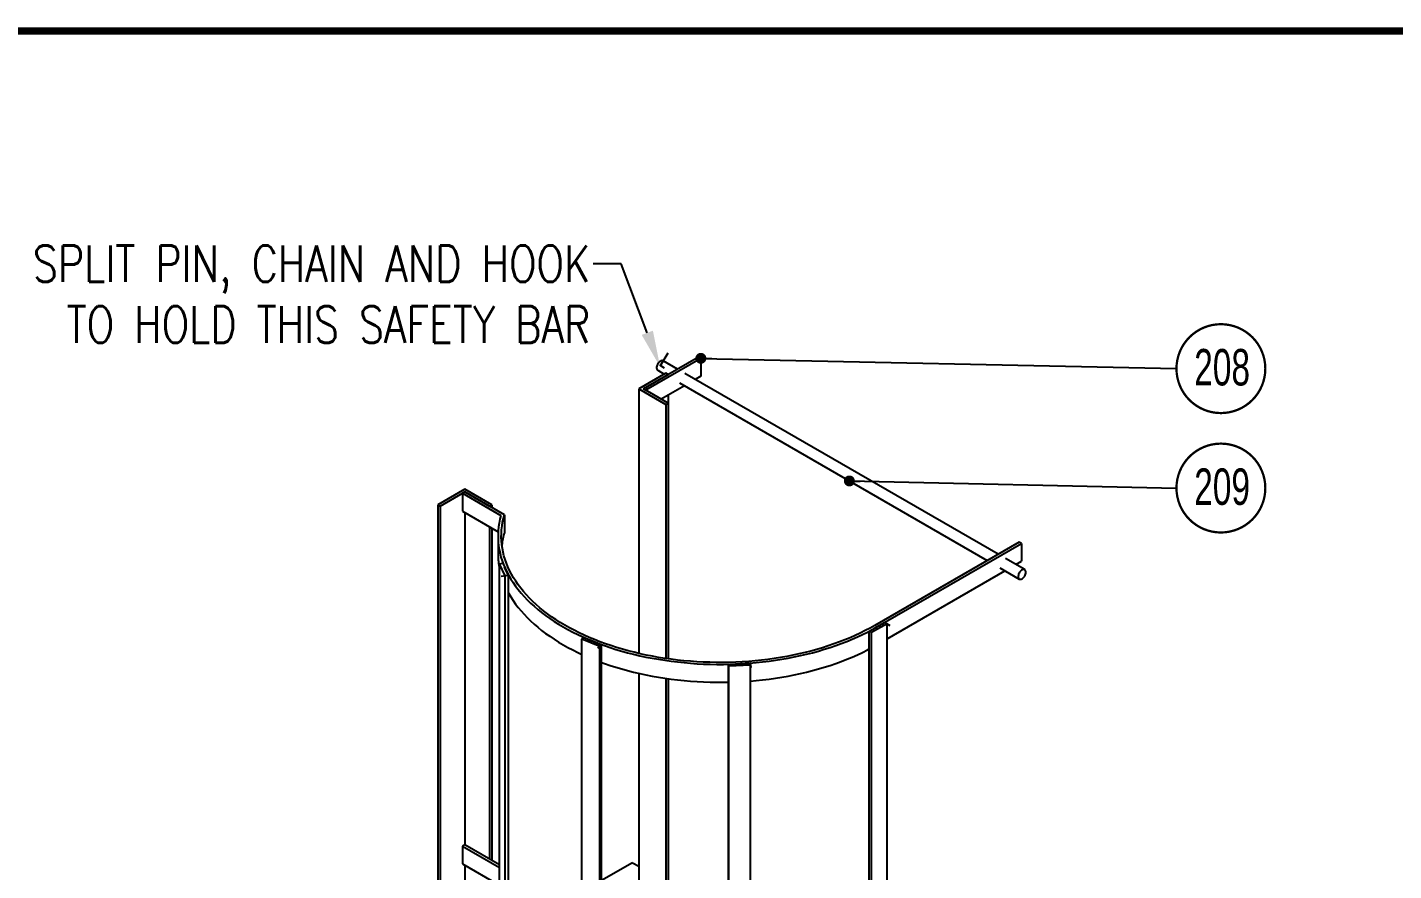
# Model space of a CAD drawing. Header units: millimetres. Extents: x 0 to 16187, y -20471 to 6290.
# Drawn here: x 10975.6 to 11163, y 3308 to 3423.6 of the extents above; entities that cross this region are included whole.
import ezdxf
from ezdxf import colors
from ezdxf.entities.mleader import LeaderData, LeaderLine
from ezdxf.enums import TextEntityAlignment as Align
from ezdxf.math import Vec2, Vec3

# ---------------------------------------------------------------- set-up
doc = ezdxf.new("R2010")
doc.units = ezdxf.units.MM
doc.header["$PDSIZE"] = -1
doc.layers.add('BORDER1', color=3, linetype='Continuous')
doc.layers.add('BORDER2', color=7, linetype='Continuous')
doc.styles.add('ROMANC', font='ROMANC', dxfattribs={"height": 5})
doc.styles.add('ROMANS', font='ROMANS.shx', dxfattribs={"width": 0.8})
doc.styles.add('ROMANT', font='ROMANT', dxfattribs={"height": 4})
doc.styles.add('SLDTEXTSTYLE2', font='TXT', dxfattribs={"width": 0.686449})
doc.dimstyles.new('AM_ISO$7', dxfattribs={"dimtxt": 3.5, "dimasz": 3.5, "dimexe": 1, "dimexo": 1, "dimgap": 1.5, "dimtad": 1, "dimtoh": 1, "dimdsep": 46, "dimtxsty": 'Standard', "dimcen": 0, "dimclrd": 1, "dimclre": 1, "dimclrt": 1, "dimadec": 0, "dimazin": 2, "dimtp": 0.1, "dimtm": 0.1, "dimtfac": 0.71, "dimtdec": 3, "dimtmove": 0, "dimatfit": 3, "dimfxl": 1, "dimlwd": -1, "dimlwe": -1, "dimarcsym": 1})

# ---------------------------------------------------------------- blocks, each defined once
blk = doc.blocks.new('*U609')
at = {"layer": 'BORDER1', "color": 154, "true_color": 0x1859a9, "const_width": 1}
blk.add_lwpolyline([(1.81, 811), (1144, 811), (1144, 0), (0, 0), (0, 811)], close=True, dxfattribs=at)
at = {"layer": 'BORDER2', "flags": 8}
for tag, height, style, p in [('REV-A', 3.24, 'ROMANS', (986.93, 140.25)), ('RE-A', 8.06, 'ROMANT', (1084.63, 7.17))]:
    blk.add_attdef(tag, text='', height=height, dxfattribs=dict(at, style=style)).set_placement(p, align=Align.CENTER)
at = {"layer": 'BORDER2', "style": 'ROMANS', "width": 3.830216}
blk.add_attdef('DATE-A', text='', height=3.24, dxfattribs=at).set_placement((995.51, 140.25), (1008.51, 140.25), align=Align.FIT)
at = {"layer": 'BORDER2'}
for tag, height, style, p in [('DRN-A', 3.24, 'ROMANS', (1018.38, 140.25)), ('CHD-A', 3.24, 'ROMANS', (1032.35, 140.25)), ('APD-A', 3.24, 'ROMANS', (1046.64, 140.25)), ('CONS_CONT_VEND', 4.2, 'ROMANC', (1061.39, 72.83))]:
    blk.add_attdef(tag, text='', height=height, dxfattribs=dict(at, style=style)).set_placement(p, align=Align.CENTER)
at = {"layer": 'BORDER2', "style": 'ROMANS', "width": 0.8}
for tag, p, height in [('1:X', (997.23, 122.55), 3.5), ('LOC', (1042.74, 122.55), 3.5), ('PROJ_NO', (1118.64, 122.55), 3.5), ('CONS_DRG_NO', (1011, 63), 3)]:
    blk.add_attdef(tag, p, '', height=height, dxfattribs=at)
at = {"layer": 'BORDER2', "lineweight": 30, "width": 0.8, "flags": 104}
blk.add_attdef('COMMENTS-A', text='', height=2.2, dxfattribs=at).set_placement((1055.21, 142.07), align=Align.MIDDLE_LEFT)
at = {"layer": 'BORDER2', "style": 'ROMANS', "width": 0.8}
for tag, p in [('PROJECT_TITLE_1', (1061.07, 55.35)), ('PROJECT_TITLE_2', (1061.07, 49.3))]:
    blk.add_attdef(tag, text='', height=3.5, dxfattribs=at).set_placement(p, align=Align.MIDDLE)
at = {"layer": 'BORDER2', "style": 'ROMANT', "width": 0.8}
for tag, p in [('DRG_TITLE_1', (1061.07, 36.31)), ('DRG_TITLE_2', (1061.07, 28.31)), ('DRG_TITLE_3', (1061.07, 20.31))]:
    blk.add_attdef(tag, text='', height=5, dxfattribs=at).set_placement(p, align=Align.CENTER)
at = {"layer": 'BORDER2', "style": 'ROMANT'}
for tag, p in [('AR', (995, 7.17)), ('PA', (1011.74, 7.17)), ('DC', (1028.45, 7.17)), ('TS', (1120.84, 7.17))]:
    blk.add_attdef(tag, p, '', height=8.06, dxfattribs=at)
for tag, p in [('SRNO', (1074.7, 7.17)), ('SH', (1115.8, 7.18))]:
    blk.add_attdef(tag, text='', height=8.06, dxfattribs=at).set_placement(p, align=Align.RIGHT)
at = {"layer": 'BORDER2', "style": 'ROMANS', "flags": 2}
blk.add_attdef('TB_VERSION', text='', height=2, dxfattribs=at).set_placement((1, -1), align=Align.TOP_LEFT)

msp = doc.modelspace()

# ---------------------------------------------------------------- linework, layer by layer
at = {"color": 7, "linetype": 'Continuous'}
for p, q in [((11062.46783, 3377.25373), (11063.50683, 3379.0124)), ((11062.46783, 3377.25373), (11062.96961, 3376.9435)), ((11041.6107, 3348.47778), (11041.08197, 3349.61692)), ((11041.6107, 3348.47778), (11040.62407, 3348.32516)), ((11093.22698, 3342.04633), (11091.78245, 3341.21242)), ((11093.22698, 3342.04633), (11093.94924, 3341.62937)), ((11054.39824, 3338.96776), (11052.72482, 3339.64419)), ((11054.39824, 3338.96776), (11053.81237, 3338.48474)), ((11074.7831, 3336.42778), (11072.74801, 3336.325)), ((11074.7831, 3336.42778), (11074.87212, 3335.84037))]:
    msp.add_line(p, q, dxfattribs=at)
at = {"color": 7, "linetype": 'Continuous', "lineweight": 25}
for p, q in [((11067.68628, 3378.42955), (11060.13438, 3374.06993)), ((11068.00448, 3378.24586), (11060.45258, 3373.88624)), ((11064.80871, 3376.76837), (11062.8428, 3377.90326)), ((11067.68628, 3378.42955), (11068.00448, 3378.24586)), ((11068.00448, 3378.24586), (11068.00448, 3375.79624)), ((11063.21029, 3376.213), (11059.49798, 3374.06993)), ((11060.13438, 3374.06993), (11063.52849, 3376.02931)), ((11062.09286, 3376.60419), (11062.99039, 3376.08606)), ((11063.52849, 3376.02931), (11063.21029, 3376.213)), ((11108.77308, 3351.38828), (11065.81265, 3376.18881)), ((11068.00448, 3375.79624), (11067.24857, 3375.35986)), ((11059.49798, 3374.06993), (11059.49798, 3337.78278)), ((11059.49798, 3374.06993), (11063.21029, 3371.92686)), ((11060.13438, 3374.06993), (11060.45258, 3373.88624)), ((11063.52849, 3372.11055), (11060.13438, 3374.06993)), ((11065.74845, 3374.49386), (11062.57424, 3372.66143)), ((11065.06271, 3374.88973), (11107.27295, 3350.52228)), ((11063.21029, 3371.92686), (11063.52849, 3372.11055)), ((11063.21029, 3371.92686), (11063.21029, 3337.08396)), ((11063.52849, 3373.21231), (11063.52849, 3372.11055)), ((11063.52849, 3372.11055), (11063.52849, 3337.03811)), ((11035.63313, 3360.29305), (11031.92082, 3358.14998)), ((11039.34544, 3358.14998), (11035.63313, 3360.29305)), ((11032.23902, 3357.96628), (11035.63313, 3359.92566)), ((11035.63313, 3359.92566), (11035.31493, 3359.74197)), ((11035.31493, 3359.74197), (11040.58393, 3356.70024)), ((11035.31493, 3359.74197), (11035.31493, 3357.29235)), ((11041.06603, 3356.78932), (11035.63313, 3359.92566)), ((11035.63313, 3359.92566), (11039.02724, 3357.96628)), ((11031.92082, 3358.14998), (11032.23902, 3357.96628)), ((11031.92082, 3358.14998), (11031.92082, 3038.47425)), ((11032.23902, 3357.96628), (11032.23902, 3038.29056)), ((11035.31493, 3357.29235), (11040.20305, 3354.4705)), ((11035.63313, 3357.10866), (11035.63313, 3311.54562)), ((11039.02724, 3357.96628), (11039.34544, 3358.14998)), ((11039.34544, 3358.14998), (11039.34544, 3357.78259)), ((11041.06603, 3356.78932), (11041.06603, 3354.33969)), ((11039.02724, 3355.14928), (11039.02724, 3309.58624)), ((11039.34544, 3354.96559), (11039.34544, 3309.40255)), ((11040.18492, 3353.86383), (11040.18492, 3351.41421)), ((11111.65064, 3353.04947), (11091.84812, 3341.61771)), ((11092.16632, 3341.43402), (11111.96884, 3352.86577)), ((11111.96884, 3352.86577), (11111.65064, 3353.04947)), ((11111.96884, 3352.86577), (11111.96884, 3350.41615)), ((11112.42866, 3349.27795), (11109.77701, 3350.80872)), ((11040.39958, 3350.08339), (11040.83425, 3350.15063)), ((11041.17604, 3348.41054), (11040.39958, 3350.08339)), ((11040.39958, 3173.95554), (11040.39958, 3350.08339)), ((11040.83425, 3350.15063), (11041.6107, 3348.47778)), ((11093.54518, 3339.78039), (11109.71282, 3349.11378)), ((11109.02708, 3349.50965), (11111.67873, 3347.97888)), ((11111.21294, 3349.97978), (11111.96884, 3350.41615)), ((11041.6107, 3348.47778), (11041.17604, 3348.41054)), ((11041.17604, 3172.28269), (11041.17604, 3348.41054)), ((11041.6107, 3172.34993), (11041.6107, 3348.47778)), ((11091.10566, 3340.82171), (11093.22698, 3342.04633)), ((11093.54518, 3341.86263), (11091.42385, 3340.63802)), ((11093.22698, 3342.04633), (11093.54518, 3341.86263)), ((11093.54518, 3165.73478), (11093.54518, 3341.86263)), ((11051.68268, 3339.74832), (11051.94078, 3339.96112)), ((11051.68268, 3163.62047), (11051.68268, 3339.74832)), ((11054.14013, 3338.75496), (11051.68268, 3339.74832)), ((11051.94078, 3339.96112), (11054.39824, 3338.96776)), ((11091.42385, 3340.63802), (11091.10566, 3340.82171)), ((11091.10566, 3164.69386), (11091.10566, 3340.82171)), ((11091.42385, 3164.51017), (11091.42385, 3340.63802)), ((11054.39824, 3338.96776), (11054.14013, 3338.75496)), ((11054.14013, 3162.62711), (11054.14013, 3338.75496)), ((11054.39824, 3162.83991), (11054.39824, 3338.96776)), ((11071.79452, 3336.27684), (11074.7831, 3336.42778)), ((11071.83374, 3336.01805), (11071.79452, 3336.27684)), ((11071.79452, 3160.14899), (11071.79452, 3336.27684)), ((11074.82232, 3336.16899), (11071.83374, 3336.01805)), ((11071.83374, 3159.8902), (11071.83374, 3336.01805)), ((11074.7831, 3336.42778), (11074.82232, 3336.16899)), ((11074.82232, 3160.04114), (11074.82232, 3336.16899)), ((11059.49798, 3335.05372), (11059.49798, 3289.40274)), ((11063.21029, 3334.36635), (11063.21029, 3288.70392)), ((11063.52849, 3334.32122), (11063.52849, 3288.65807)), ((11035.63313, 3311.54562), (11035.31493, 3311.36193)), ((11040.39958, 3308.79401), (11035.63313, 3311.54562)), ((11035.31493, 3311.36193), (11040.39958, 3308.42662)), ((11035.31493, 3311.36193), (11035.31493, 3308.91231)), ((11035.31493, 3308.91231), (11040.20305, 3306.09045)), ((11035.63313, 3308.72861), (11035.63313, 3269.90204)), ((11058.64946, 3309.09099), (11054.39824, 3306.63682)), ((11058.64946, 3309.09099), (11059.49798, 3308.60115))]:
    msp.add_line(p, q, dxfattribs=at)
at = {"color": 2}
for points in [[(11145.42823, 3376.83478, 0.3125, 0.3125, 1), (11133.24073, 3376.83478, 0.3125, 0.3125, 1)], [(11145.42823, 3360.46106, 0.3125, 0.3125, 1), (11133.24073, 3360.46106, 0.3125, 0.3125, 1)]]:
    msp.add_lwpolyline(points, format="xyseb", close=True, dxfattribs=at)
at = {"color": 7, "linetype": 'Continuous', "lineweight": 25, "flags": 128}
for points in [[(11062.8428, 3377.90326), (11062.79296, 3377.92524), (11062.7078, 3377.93838), (11062.61396, 3377.92678), (11062.51484, 3377.89086), (11062.41402, 3377.8319), (11062.31514, 3377.75205), (11062.22179, 3377.65419), (11062.13732, 3377.54186), (11062.0648, 3377.41911), (11062.00685, 3377.29038), (11061.96556, 3377.16033), (11061.94242, 3377.03366), (11061.93828, 3376.91494), (11061.95327, 3376.80846), (11061.98686, 3376.71807), (11062.03783, 3376.64705), (11062.09286, 3376.60419)], [(11040.58393, 3356.70024), (11040.45158, 3356.18511), (11040.34571, 3355.66794), (11040.26643, 3355.14918), (11040.2138, 3354.6293), (11040.18787, 3354.10875), (11040.18867, 3353.58798), (11040.21618, 3353.06745), (11040.27039, 3352.54762), (11040.35126, 3352.02895), (11040.4587, 3351.51189), (11040.59263, 3350.99689), (11040.75292, 3350.48441), (11040.93944, 3349.97489), (11041.15203, 3349.46879), (11041.39049, 3348.96654), (11041.65462, 3348.46859), (11041.94418, 3347.97538), (11042.25892, 3347.48734), (11042.59857, 3347.00489), (11042.96282, 3346.52846), (11043.35137, 3346.05847), (11043.76385, 3345.59534), (11044.19993, 3345.13945), (11044.6592, 3344.69123), (11045.14127, 3344.25105), (11045.64572, 3343.81932), (11046.1721, 3343.3964), (11046.71994, 3342.98266), (11047.28878, 3342.57848), (11047.87811, 3342.1842), (11048.48741, 3341.80017), (11049.11615, 3341.42673), (11049.76378, 3341.0642), (11050.42972, 3340.71291), (11051.1134, 3340.37316), (11051.81421, 3340.04525), (11052.53154, 3339.72947), (11053.26476, 3339.4261), (11054.01322, 3339.13539), (11054.77627, 3338.85762), (11055.55325, 3338.59301), (11056.34345, 3338.34181), (11057.1462, 3338.10423), (11057.96079, 3337.88048), (11058.78651, 3337.67076), (11059.62262, 3337.47525), (11060.46839, 3337.29412), (11061.32309, 3337.12754), (11062.18597, 3336.97565), (11063.05626, 3336.83858), (11063.93319, 3336.71645), (11064.81602, 3336.60937), (11065.70395, 3336.51744), (11066.5962, 3336.44073), (11067.492, 3336.37931), (11068.39056, 3336.33324), (11069.29109, 3336.30255), (11070.1928, 3336.28727), (11071.0949, 3336.28743), (11071.99659, 3336.30301), (11072.89709, 3336.334), (11073.7956, 3336.38038), (11074.69134, 3336.4421), (11075.58352, 3336.51911), (11076.47135, 3336.61135), (11077.35406, 3336.71872), (11078.23088, 3336.84115), (11079.10103, 3336.97851), (11079.96375, 3337.1307), (11080.81828, 3337.29757), (11081.66387, 3337.47898), (11082.49978, 3337.67477), (11083.32528, 3337.88477), (11084.13964, 3338.1088), (11084.94215, 3338.34665), (11085.73211, 3338.59812), (11086.50881, 3338.86299), (11087.27158, 3339.14103), (11088.01974, 3339.43198), (11088.75265, 3339.73561), (11089.46966, 3340.05163), (11090.17014, 3340.37978), (11090.85347, 3340.71976), (11091.51906, 3341.07127), (11092.16632, 3341.43402)], [(11091.84812, 3341.61771), (11091.20846, 3341.25926), (11090.55063, 3340.91193), (11089.87521, 3340.57604), (11089.18281, 3340.25189), (11088.47403, 3339.93975), (11087.74949, 3339.63991), (11087.00984, 3339.35263), (11086.25573, 3339.07817), (11085.48783, 3338.81676), (11084.70682, 3338.56863), (11083.91338, 3338.33402), (11083.10821, 3338.11311), (11082.29203, 3337.90612), (11081.46555, 3337.71321), (11080.62951, 3337.53457), (11079.78465, 3337.37034), (11078.9317, 3337.22068), (11078.07143, 3337.08572), (11077.2046, 3336.96557), (11076.33196, 3336.86035), (11075.45429, 3336.77013), (11074.57237, 3336.69502), (11073.68697, 3336.63506), (11072.79887, 3336.59031), (11071.90886, 3336.56082), (11071.01773, 3336.54661), (11070.12626, 3336.54769), (11069.23524, 3336.56406), (11068.34546, 3336.59571), (11067.45769, 3336.6426), (11066.57274, 3336.7047), (11065.69137, 3336.78196), (11064.81436, 3336.87429), (11063.94249, 3336.98163), (11063.07654, 3337.10388), (11062.21726, 3337.24092), (11061.36541, 3337.39265), (11060.52175, 3337.55892), (11059.68701, 3337.73958), (11058.86195, 3337.93449), (11058.04728, 3338.14346), (11057.24372, 3338.36631), (11056.45199, 3338.60285), (11055.67278, 3338.85286), (11054.90679, 3339.11613), (11054.15468, 3339.39242), (11053.41713, 3339.68148), (11052.69478, 3339.98308), (11051.98827, 3340.29692), (11051.29823, 3340.62275), (11050.62526, 3340.96027), (11049.96996, 3341.30919), (11049.33291, 3341.66919), (11048.71467, 3342.03996), (11048.11578, 3342.42117), (11047.53678, 3342.81249), (11046.97818, 3343.21356), (11046.44046, 3343.62404), (11045.92411, 3344.04356), (11045.42958, 3344.47175), (11044.95731, 3344.90823), (11044.50771, 3345.35262), (11044.08118, 3345.80453), (11043.6781, 3346.26356), (11043.29882, 3346.72929), (11042.94369, 3347.20133), (11042.613, 3347.67925), (11042.30706, 3348.16263), (11042.02613, 3348.65104), (11041.77046, 3349.14406), (11041.54028, 3349.64124), (11041.3358, 3350.14216), (11041.15718, 3350.64636), (11041.0046, 3351.1534), (11040.87817, 3351.66283), (11040.77803, 3352.17421), (11040.70425, 3352.68708), (11040.6569, 3353.20099), (11040.63602, 3353.71549), (11040.64163, 3354.23011), (11040.67372, 3354.74441), (11040.73227, 3355.25794), (11040.81723, 3355.77023), (11040.92851, 3356.28084), (11041.06603, 3356.78932)], [(11112.42213, 3348.40063), (11112.48766, 3348.52694), (11112.53751, 3348.65691), (11112.56987, 3348.78586), (11112.58358, 3348.90912), (11112.57813, 3349.02223), (11112.55373, 3349.12111), (11112.51125, 3349.20218), (11112.45224, 3349.26251), (11112.37883, 3349.29993), (11112.29366, 3349.31307), (11112.19982, 3349.30147), (11112.1007, 3349.26555), (11111.99988, 3349.20659), (11111.901, 3349.12674), (11111.80765, 3349.02888), (11111.72318, 3348.91655), (11111.65067, 3348.7938), (11111.59271, 3348.66507), (11111.55142, 3348.53502), (11111.52829, 3348.40835), (11111.52414, 3348.28963), (11111.53913, 3348.18315), (11111.57272, 3348.09277), (11111.62369, 3348.02174), (11111.69021, 3347.97264), (11111.76986, 3347.94725), (11111.85977, 3347.94647), (11111.95669, 3347.97034), (11112.05712, 3348.018), (11112.15742, 3348.08772), (11112.25397, 3348.17698), (11112.34329, 3348.28255), (11112.42213, 3348.40063)], [(11041.6107, 3346.09822), (11041.65462, 3346.01897), (11041.94418, 3345.52576), (11042.25892, 3345.03772), (11042.59857, 3344.55527), (11042.96282, 3344.07884), (11043.35137, 3343.60885), (11043.76385, 3343.14571), (11044.19993, 3342.68983), (11044.6592, 3342.24161), (11045.14127, 3341.80143), (11045.64572, 3341.3697), (11046.1721, 3340.94677), (11046.71994, 3340.53304), (11047.28878, 3340.12885), (11047.87811, 3339.73457), (11048.48741, 3339.35055), (11049.11615, 3338.97711), (11049.76378, 3338.61458), (11050.42972, 3338.26329), (11051.1134, 3337.92354), (11051.68268, 3337.65567)], [(11074.82232, 3334.00281), (11075.58352, 3334.06949), (11076.47135, 3334.16172), (11077.35406, 3334.2691), (11078.23088, 3334.39153), (11079.10103, 3334.52889), (11079.96375, 3334.68108), (11080.81828, 3334.84795), (11081.66387, 3335.02936), (11082.49978, 3335.22515), (11083.32528, 3335.43515), (11084.13964, 3335.65918), (11084.94215, 3335.89703), (11085.73211, 3336.1485), (11086.50881, 3336.41337), (11087.27158, 3336.6914), (11088.01974, 3336.98236), (11088.75265, 3337.28598), (11089.46966, 3337.60201), (11090.17014, 3337.93015), (11090.85347, 3338.27014), (11091.10566, 3338.40087)], [(11054.39824, 3336.54333), (11054.77627, 3336.40799), (11055.55325, 3336.14339), (11056.34345, 3335.89218), (11057.1462, 3335.6546), (11057.96079, 3335.43085), (11058.78651, 3335.22113), (11059.62262, 3335.02563), (11060.46839, 3334.8445), (11061.32309, 3334.67792), (11062.18597, 3334.52603), (11063.05626, 3334.38896), (11063.93319, 3334.26683), (11064.81602, 3334.15975), (11065.70395, 3334.06781), (11066.5962, 3333.9911), (11067.492, 3333.92969), (11068.39056, 3333.88361), (11069.29109, 3333.85293), (11070.1928, 3333.83765), (11071.0949, 3333.83781), (11071.79452, 3333.84855)]]:
    msp.add_lwpolyline(points, dxfattribs=at)
at = {"color": 7, "linetype": 'Continuous', "lineweight": 25}
for centre, radius, start, end in [((11051.05494, 3351.36116), 10.42353, 163.3962586, 172.9581789), ((11050.47167, 3351.42115), 10.28676, 180.0386737, 191.7256749)]:
    msp.add_arc(centre, radius, start, end, dxfattribs=at)
at = {"color": 7, "linetype": 'Continuous'}
for p in [(11062.46783, 3377.25373), (11041.6107, 3348.47778), (11093.22698, 3342.04633), (11054.39824, 3338.96776), (11074.7831, 3336.42778)]:
    msp.add_point(p, dxfattribs=at)

# ---------------------------------------------------------------- block references
at = {"layer": 'BORDER1'}
msp.add_blockref('*U609', (10536.99468, 2612.13313), dxfattribs=at)

# ---------------------------------------------------------------- texts
at = {"color": 2, "style": 'SLDTEXTSTYLE2', "width": 0.686449}
for s, p in [('208', (11139.50096, 3377.02775)), ('209', (11139.50096, 3360.65404))]:
    msp.add_text(s, height=5, dxfattribs=at).set_placement(p, align=Align.MIDDLE_CENTER)

# ---------------------------------------------------------------- leaders
for points in [[(11068.00448, 3378.24586), (11133.24073, 3376.83478)], [(11088.37555, 3361.43152), (11133.24073, 3360.46106)]]:
    msp.add_leader(points, dimstyle='AM_ISO$7', override={"dimasz": 1.5, "dimldrblk": 'Dot'})
at = {"color": 1}
ml = msp.add_multileader_mtext('Standard', dxfattribs=at)
ml.set_content('USE SPLIT PIN, CHAIN AND HOOK\\PTO HOLD THIS SAFETY BAR', color=1, style='ROMANS')
ml.set_leader_properties()
ml.build(insert=Vec2(0, 0))
ml.multileader.update_dxf_attribs({"dogleg_length": 3.84358, "arrow_head_size": 5})
ctx = ml.context
ctx.base_point, ctx.char_height, ctx.arrow_head_size, ctx.landing_gap_size, ctx.plane_origin = Vec3(10949.32334, 3391.22036), 5, 5, 0.4, Vec3(62634.85162, -24098.17277)
ctx.text_align_type = 2
notes = []
notes.append((ctx, [(0, (1, 1, 0), (11057.08692, 3391.22036), (-1, 0), 3.84358, [(0, [(11062.42644, 3377.069)], 0, [])])]))
ctx.mtext.insert, ctx.mtext.width, ctx.mtext.alignment = Vec3(11052.84334, 3393.72036), 144.3262905, 3
for ctx, leaders in notes:
    for number, flags, end, landing, length, lines in leaders:
        leader = LeaderData()
        leader.index, (leader.has_last_leader_line, leader.has_dogleg_vector, leader.attachment_direction) = number, flags
        leader.last_leader_point, leader.dogleg_vector, leader.dogleg_length = Vec3(end), Vec3(landing), length
        for number, points, colour, breaks in lines:
            line = LeaderLine()
            line.index, line.vertices, line.color, line.breaks = number, Vec3.list(points), colors.encode_raw_color(colour), breaks
            leader.lines.append(line)
        ctx.leaders.append(leader)

doc.saveas('drawing.dxf')
